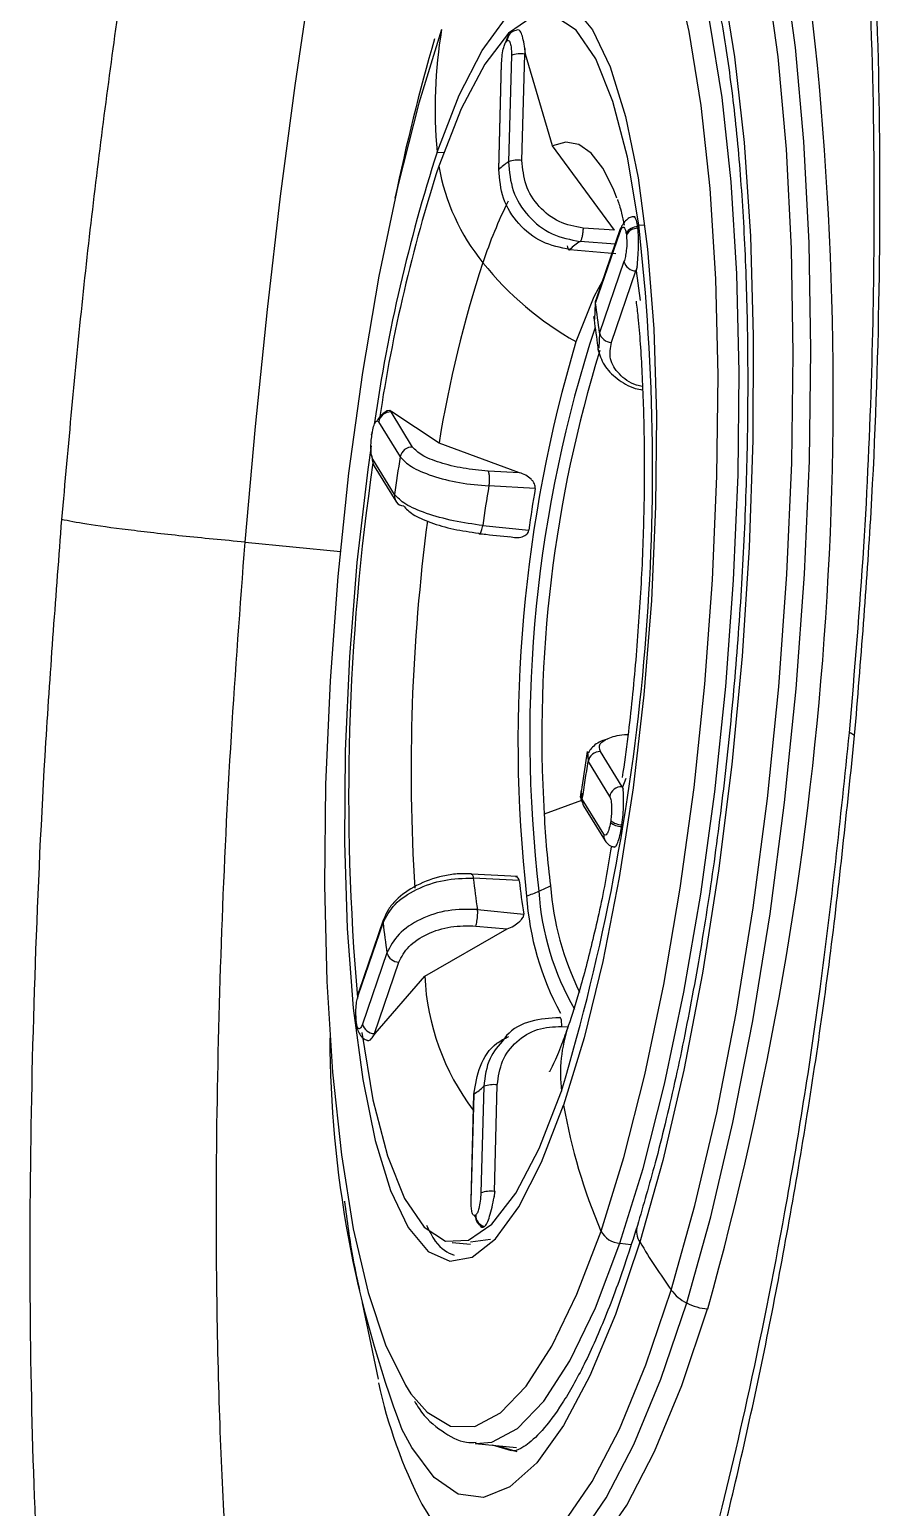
# Model space of a CAD drawing. Extents: x 939 to 1039, y 781 to 934.
# Drawn here: x 1027.831 to 1028.716, y 841.973 to 843.511 of the extents above; entities that cross this region are included whole.
import ezdxf

# ---------------------------------------------------------------- set-up
doc = ezdxf.new("R2010")
doc.units = 0
doc.header["$MEASUREMENT"] = 0
doc.layers.add('1', color=4, linetype='Continuous')

# ---------------------------------------------------------------- blocks, each defined once
blk = doc.blocks.new('Envoy')
at = {"layer": '1', "color": 3, "linetype": 'Continuous', "lineweight": 25}
for p, q in [((89.6781, 44.3335), (89.6776, 44.3331)), ((89.6735, 44.3247), (89.674, 44.3251)), ((89.6893, 44.2003), (89.6923, 44.3111)), ((89.6931, 44.311), (89.6923, 44.3169)), ((89.6923, 44.3169), (89.6923, 44.3111)), ((89.6923, 44.3111), (89.6931, 44.311)), ((89.7209, 44.2154), (89.6931, 44.311)), ((89.6678, 44.3011), (89.6648, 44.1903)), ((89.6652, 44.1909), (89.6681, 44.3017)), ((89.6783, 44.3097), (89.6753, 44.1989)), ((89.6011, 44.2091), (89.6078, 44.2086)), ((89.7856, 44.1276), (89.7209, 44.2154)), ((89.7856, 44.1276), (89.7529, 44.1299)), ((89.7916, 44.1291), (89.7661, 44.0548)), ((89.8097, 44.1312), (89.8099, 44.1297)), ((89.8107, 44.1334), (89.817, 44.133)), ((89.7862, 44.1133), (89.7498, 44.116)), ((89.7658, 44.0519), (89.7913, 44.1262)), ((89.7977, 44.1243), (89.7979, 44.1228)), ((89.7392, 44.1076), (89.7868, 44.1036)), ((89.7954, 44.0951), (89.77, 44.0208)), ((89.7823, 44.0111), (89.8077, 44.0854)), ((89.809, 44.0897), (89.8077, 44.0854)), ((89.8077, 44.0854), (89.8085, 44.0853)), ((89.8085, 44.0853), (89.809, 44.0897)), ((89.8126, 44.0545), (89.8085, 44.0853)), ((89.765, 44.0349), (89.7658, 44.0519)), ((89.77, 44.0208), (89.7692, 44.0051)), ((89.5402, 43.9284), (89.5627, 43.8919)), ((89.5518, 43.94), (89.5483, 43.9396)), ((89.5538, 43.9386), (89.5518, 43.94)), ((89.5518, 43.94), (89.5531, 43.9386)), ((89.5756, 43.9021), (89.5531, 43.9386)), ((89.5531, 43.9386), (89.5538, 43.9386)), ((89.6031, 43.9062), (89.5538, 43.9386)), ((89.5332, 43.917), (89.5329, 43.9151)), ((89.5332, 43.9142), (89.5334, 43.9161)), ((89.6867, 43.8754), (89.6031, 43.9062)), ((89.5567, 43.8528), (89.5342, 43.8893)), ((89.5356, 43.8822), (89.5581, 43.8457)), ((89.6867, 43.8754), (89.654, 43.8771)), ((89.703, 43.859), (89.6549, 43.8616)), ((89.6485, 43.8204), (89.6963, 43.8155)), ((89.4014, 43.8031), (89.5005, 43.7934)), ((90.0353, 43.6017), (90.0307, 43.6046)), ((89.7579, 43.5829), (89.7579, 43.5806)), ((89.7579, 43.5806), (89.758, 43.5748)), ((89.758, 43.5748), (89.7805, 43.5383)), ((89.7934, 43.5486), (89.7709, 43.5851)), ((89.7941, 43.5485), (89.7976, 43.5576)), ((89.7934, 43.5486), (89.7945, 43.5461)), ((89.7941, 43.5485), (89.7934, 43.5486)), ((89.7945, 43.5461), (89.7941, 43.5485)), ((89.7513, 43.5342), (89.7123, 43.5201)), ((89.752, 43.5357), (89.7519, 43.5417)), ((89.7745, 43.4992), (89.752, 43.5357)), ((89.7534, 43.5287), (89.7759, 43.4921)), ((89.7816, 43.5134), (89.7813, 43.5115)), ((89.7932, 43.5089), (89.793, 43.507)), ((89.7759, 43.4921), (89.7766, 43.4912)), ((89.6848, 43.455), (89.6367, 43.4577)), ((89.6865, 43.4508), (89.6387, 43.4535)), ((89.6431, 43.4207), (89.6911, 43.4161)), ((89.5193, 43.3325), (89.5448, 43.4068)), ((89.545, 43.4097), (89.5196, 43.3354)), ((89.6413, 43.4036), (89.674, 43.4005)), ((89.5882, 43.3513), (89.674, 43.4005)), ((89.5489, 43.3757), (89.5234, 43.3014)), ((89.5358, 43.2917), (89.5612, 43.366)), ((89.5365, 43.2916), (89.5882, 43.3513)), ((89.5166, 43.3024), (89.5168, 43.3008)), ((89.517, 43.3033), (89.5168, 43.3048)), ((89.7306, 43.2991), (89.7378, 43.2986)), ((89.5358, 43.2917), (89.5343, 43.2882)), ((89.5343, 43.2882), (89.5365, 43.2916)), ((89.5365, 43.2916), (89.5358, 43.2917)), ((89.6717, 43.2879), (89.672, 43.2882)), ((89.6495, 43.2367), (89.6466, 43.1259)), ((89.6606, 43.1273), (89.6636, 43.2381)), ((89.6391, 43.2282), (89.6361, 43.1174)), ((89.6365, 43.1179), (89.6394, 43.2287)), ((89.6603, 43.1213), (89.6614, 43.1273)), ((89.6606, 43.1273), (89.6603, 43.1213)), ((89.6614, 43.1273), (89.6606, 43.1273)), ((89.6413, 43.1029), (89.6408, 43.1025)), ((89.6503, 43.0908), (89.6498, 43.0904)), ((89.6166, 43.0742), (89.6356, 43.0724)), ((89.6567, 43.0773), (89.6357, 43.0746)), ((89.7912, 43.0734), (89.803, 43.0723)), ((89.5231, 43.0115), (89.5398, 42.9319)), ((89.6406, 42.8649), (89.6836, 42.8608)), ((89.6785, 42.8573), (89.6586, 42.8632)), ((89.6645, 42.8626), (89.6841, 42.8568))]:
    blk.add_line(p, q, dxfattribs=at)
at = {"layer": '1', "color": 3, "linetype": 'Continuous', "lineweight": 25, "flags": 128}
for points in [[(89.4014, 43.8031), (89.4121, 43.9236), (89.4245, 44.0453), (89.4382, 44.163), (89.4534, 44.2785), (89.4708, 44.3959)], [(89.8606, 43.0114), (89.8856, 43.1008), (89.9087, 43.1991), (89.9294, 43.3048), (89.9474, 43.4163), (89.9625, 43.5321), (89.9744, 43.6504), (89.983, 43.7696), (89.9882, 43.8878), (89.9899, 44.0034), (89.988, 44.1147), (89.9826, 44.22), (89.9737, 44.3179), (89.9615, 44.4068), (89.9462, 44.4855), (89.928, 44.5529), (89.9072, 44.6079), (89.884, 44.6498), (89.8588, 44.678), (89.8319, 44.692), (89.8038, 44.6916), (89.7756, 44.6774)], [(89.8445, 43.0248), (89.8691, 43.1127), (89.8918, 43.2092), (89.9121, 43.313), (89.9298, 43.4226), (89.9446, 43.5363), (89.9563, 43.6525), (89.9648, 43.7696), (89.9699, 43.8857), (89.9715, 43.9993), (89.9696, 44.1086), (89.9643, 44.212), (89.9556, 44.3081), (89.9437, 44.3955)], [(89.8974, 44.3879), (89.9104, 44.3081), (89.9203, 44.2189), (89.9269, 44.1217), (89.9299, 44.0179), (89.9295, 43.9093), (89.9256, 43.7976), (89.9182, 43.6844), (89.9076, 43.5717), (89.8938, 43.4612), (89.877, 43.3545), (89.8576, 43.2535), (89.8358, 43.1597), (89.812, 43.0745)], [(89.7912, 43.0734), (89.8154, 43.1514), (89.8377, 43.239), (89.8577, 43.3346), (89.8752, 43.4367), (89.8898, 43.5434), (89.9013, 43.653), (89.9094, 43.7636), (89.9141, 43.8732), (89.9152, 43.9801), (89.9128, 44.0823), (89.9068, 44.1782), (89.8974, 44.266), (89.8848, 44.3444), (89.8691, 44.4118), (89.8506, 44.4673), (89.8297, 44.5098), (89.8067, 44.5387), (89.7819, 44.5533), (89.7707, 44.5552)], [(89.7715, 43.0862), (89.7952, 43.1628), (89.8171, 43.2488), (89.8368, 43.3428), (89.8539, 43.443), (89.8683, 43.5478), (89.8795, 43.6554), (89.8875, 43.764), (89.8921, 43.8717), (89.8932, 43.9767), (89.8908, 44.077), (89.885, 44.1712), (89.8757, 44.2575), (89.8633, 44.3344), (89.8479, 44.4007), (89.8298, 44.4551), (89.8092, 44.4969), (89.7992, 44.5114)], [(89.6011, 44.2091), (89.624, 44.2681), (89.6478, 44.3148), (89.672, 44.348), (89.6962, 44.367), (89.7197, 44.3714), (89.7419, 44.3611), (89.7626, 44.3363), (89.7811, 44.2976), (89.797, 44.2459), (89.81, 44.1822), (89.8198, 44.1081), (89.8263, 44.0251), (89.8291, 43.9352), (89.8283, 43.8403), (89.8239, 43.7425), (89.8161, 43.6441), (89.8048, 43.5473), (89.7905, 43.4541), (89.7735, 43.3668), (89.754, 43.2871), (89.7326, 43.217)], [(89.8107, 44.1334), (89.7989, 44.2036), (89.7839, 44.2616), (89.766, 44.3061), (89.7457, 44.336), (89.7234, 44.3506), (89.6997, 44.3495), (89.6752, 44.3327), (89.6505, 44.3007), (89.6261, 44.2542), (89.6028, 44.1943)], [(89.6057, 44.3366), (89.582, 44.2599), (89.5601, 44.1739), (89.5404, 44.08), (89.5233, 43.9798), (89.5089, 43.8749), (89.4977, 43.7673), (89.4897, 43.6587), (89.4851, 43.551), (89.484, 43.4461), (89.4864, 43.3457), (89.4922, 43.2516), (89.5015, 43.1653), (89.5139, 43.0884), (89.5293, 43.0221), (89.5474, 42.9676), (89.568, 42.9259), (89.5738, 42.9169)], [(89.6678, 44.3011), (89.6678, 44.3012), (89.6681, 44.3017)], [(89.7881, 44.1612), (89.7845, 44.1703), (89.7734, 44.1922), (89.7613, 44.2079), (89.7484, 44.217), (89.7349, 44.2195), (89.7209, 44.2154)], [(89.6652, 44.1909), (89.6648, 44.1904), (89.6648, 44.1903)], [(89.7916, 44.1291), (89.7913, 44.1279), (89.7913, 44.1262)], [(89.7923, 44.1306), (89.7917, 44.1295), (89.7916, 44.1291)], [(89.773, 44.0749), (89.7642, 44.0583), (89.7454, 44.0117)], [(89.7658, 44.0519), (89.7658, 44.0536), (89.7661, 44.0548)], [(89.5332, 43.9142), (89.5329, 43.9149), (89.5329, 43.9151)], [(89.5323, 43.9032), (89.5289, 43.8788), (89.5177, 43.782), (89.5098, 43.6836), (89.5054, 43.5858), (89.5046, 43.4909), (89.5075, 43.401), (89.5139, 43.3181), (89.5237, 43.2439), (89.5367, 43.1803), (89.5527, 43.1285), (89.5711, 43.0898), (89.5918, 43.065), (89.6141, 43.0547), (89.6375, 43.0591), (89.6617, 43.0781), (89.6859, 43.1113), (89.7097, 43.158), (89.7326, 43.217)], [(89.5193, 43.3325), (89.5193, 43.3342), (89.5196, 43.3354)], [(89.5166, 43.3024), (89.5166, 43.3035), (89.5168, 43.3048)], [(89.5226, 43.2927), (89.5343, 43.2226), (89.5493, 43.1646), (89.5672, 43.12), (89.5876, 43.0901), (89.6099, 43.0755), (89.6336, 43.0766), (89.6581, 43.0934), (89.6828, 43.1255), (89.7071, 43.172), (89.7304, 43.2318)], [(89.6391, 43.2282), (89.6391, 43.2283), (89.6394, 43.2287)], [(89.6365, 43.1179), (89.6361, 43.1175), (89.6361, 43.1174)], [(89.6361, 43.1174), (89.6362, 43.117), (89.6364, 43.1168)], [(89.5738, 42.9169), (89.5906, 42.8975), (89.6149, 42.8832), (89.6404, 42.8829), (89.6668, 42.8969), (89.6936, 42.9248), (89.7202, 42.9662), (89.7463, 43.0203), (89.7715, 43.0862)], [(89.812, 43.0745), (89.7866, 42.9994), (89.7599, 42.9355), (89.7325, 42.8838), (89.7046, 42.8451), (89.6767, 42.82), (89.6494, 42.809), (89.623, 42.8122), (89.5979, 42.8296), (89.5746, 42.8608), (89.5645, 42.8798)], [(89.6413, 42.8649), (89.6578, 42.8664), (89.6847, 42.8806), (89.7119, 42.909), (89.739, 42.9511), (89.7656, 43.0062), (89.7912, 43.0734)], [(89.5852, 42.8019), (89.5976, 42.7817), (89.6224, 42.7541), (89.6487, 42.7403), (89.6763, 42.7407), (89.7047, 42.7552), (89.7335, 42.7835), (89.7623, 42.8254), (89.7907, 42.8801), (89.8182, 42.9469), (89.8445, 43.0248)], [(89.6302, 42.7395), (89.6344, 42.7358), (89.6613, 42.7218), (89.6894, 42.7222), (89.7183, 42.7369), (89.7476, 42.7658), (89.7769, 42.8084), (89.8058, 42.8641), (89.8338, 42.9321), (89.8606, 43.0114)], [(89.6909, 42.7122), (89.7101, 42.714), (89.7392, 42.7288), (89.7687, 42.7579), (89.7982, 42.8008), (89.8273, 42.8569), (89.8555, 42.9253), (89.8824, 43.0052)]]:
    blk.add_lwpolyline(points, dxfattribs=at)
at = {"layer": '1', "color": 3, "linetype": 'Continuous', "lineweight": 25}
for centre, radius, start, end in [((86.4687, 43.9582), 3.5443, 344.401, 7.3204), ((91.7251, 43.7112), 2.2141, 163.8503, 168.2787), ((90.0798, 44.2556), 0.4809, 170.3029, 185.5428), ((89.6844, 44.3245), 0.011, 128.5199, 178.9669), ((89.6848, 44.325), 0.0108, 96.2171, 179.2275), ((89.6881, 44.2822), 0.0292, 81.7465, 109.7399), ((91.2448, 43.6802), 1.7267, 162.1628, 171.7652), ((91.197, 43.6819), 1.6746, 162.1797, 171.4246), ((89.8186, 44.232), 0.219, 189.8991, 219.082), ((89.7092, 44.1454), 0.0633, 122.3934, 134.0788), ((89.6851, 44.1714), 0.0292, 81.7444, 109.7408), ((90.1255, 43.935), 0.5027, 153.6895, 161.5701), ((87.5674, 43.8788), 2.2577, 343.3489, 6.4775), ((89.8092, 44.1182), 0.013, 87.8807, 151.969), ((89.8094, 44.1167), 0.013, 87.8618, 151.9684), ((89.7773, 44.0702), 0.0534, 120.914, 135.5453), ((90.8241, 43.7095), 1.2368, 161.8892, 170.8451), ((89.9077, 44.3012), 0.3318, 218.6551, 240.7271), ((89.8082, 44.0986), 0.0133, 195.4193, 267.9996), ((88.8546, 43.9152), 0.9214, 6.58, 8.531), ((91.0637, 43.601), 1.3663, 161.8555, 186.775), ((89.7827, 44.0243), 0.0133, 195.4063, 268.0126), ((91.1473, 43.5962), 1.4622, 163.49, 186.3361), ((91.0709, 43.6018), 1.361, 162.876, 183.4414), ((89.5525, 43.9262), 0.0124, 87.1538, 170.1172), ((89.5344, 43.9168), 0.00122, 127.4354, 215.813), ((89.575, 43.8897), 0.0124, 87.173, 170.098), ((91.8885, 43.5391), 2.3795, 171.6302, 185.0601), ((89.5444, 43.8876), 0.0104, 170.7581, 211.5147), ((91.3883, 43.5914), 1.8502, 170.6552, 171.8796), ((89.567, 43.8511), 0.0104, 171.0148, 265.3375), ((91.1902, 43.6048), 1.5567, 170.5044, 172.0389), ((91.2414, 43.6005), 1.5599, 170.4606, 172.0803), ((91.5502, 43.5665), 1.9762, 172.4781, 183.5838), ((87.9475, 43.8327), 1.8288, 350.6548, 351.8935), ((89.7703, 43.5727), 0.0124, 87.1719, 170.0983), ((89.7928, 43.5362), 0.0124, 87.1615, 170.1087), ((89.7623, 43.5341), 0.0104, 170.8448, 211.3549), ((90.6459, 43.5653), 0.9346, 182.7726, 187.3564), ((89.7936, 43.5262), 0.0192, 230.0668, 268.0433), ((89.7939, 43.5281), 0.0192, 230.0494, 268.0606), ((89.7847, 43.4976), 0.0104, 170.7581, 211.5147), ((90.4027, 43.538), 0.7687, 186.3153, 188.7815), ((90.4466, 43.5338), 0.7646, 186.2338, 188.8564), ((89.6422, 43.5893), 0.1629, 288.5811, 293.4189), ((89.99, 43.4546), 0.2966, 183.8157, 208.5168), ((89.6475, 43.577), 0.1496, 293.4199, 298.5443), ((89.983, 43.4564), 0.2766, 183.435, 210.2493), ((90.0215, 43.4687), 0.3034, 184.3541, 206.1822), ((89.5509, 43.4077), 0.00625, 146.1228, 188.3245), ((90.4365, 43.5092), 0.8976, 186.5541, 188.5569), ((89.5617, 43.3792), 0.0133, 195.4056, 268.0141), ((89.8385, 43.3632), 0.2506, 182.72, 217.1032), ((89.5215, 43.3015), 0.00483, 158.4732, 207.3238), ((89.5362, 43.3049), 0.0133, 195.4312, 267.9885), ((89.8844, 43.25), 0.1551, 161.4413, 186.7208), ((90.6444, 43.289), 1.1549, 180.0884, 200.752), ((89.6054, 43.2824), 0.0635, 302.4127, 314.0595), ((89.6594, 43.2093), 0.0292, 81.7458, 109.7368), ((90.3123, 43.318), 0.5884, 189.8841, 203.2029), ((89.6564, 43.0984), 0.0292, 81.7591, 109.7223), ((89.653, 43.1022), 0.0123, 178.8592, 254.8588), ((89.6535, 43.1026), 0.0123, 178.8592, 254.8588), ((89.7927, 43.0972), 0.0239, 207.469, 266.5579), ((89.8298, 43.0862), 0.0213, 164.4022, 213.3863), ((90.4181, 43.4344), 0.7048, 210.7, 215.5276), ((89.8806, 43.0518), 0.0451, 216.7745, 243.6156), ((89.887, 43.0626), 0.0577, 242.6704, 265.4171), ((90.0499, 43.0397), 0.522, 192.3267, 207.1051)]:
    blk.add_arc(centre, radius, start, end, dxfattribs=at)
for points, knots in [([(90.0353, 43.6017), (90.0416, 43.6795), (90.0543, 43.835), (90.0622, 44.067), (90.0618, 44.2933), (90.0523, 44.5103), (90.0344, 44.7144), (90.0085, 44.902), (89.9754, 45.0699), (89.9358, 45.2151), (89.8907, 45.3348), (89.8412, 45.4266), (89.7883, 45.4887), (89.7378, 45.5171), (89.6911, 45.5199), (89.6489, 45.5044), (89.6068, 45.4713), (89.5608, 45.4153), (89.5115, 45.3297), (89.4602, 45.2086), (89.4119, 45.0621), (89.3672, 44.8931), (89.3265, 44.7047), (89.2901, 44.5004), (89.2584, 44.2836), (89.2311, 44.058), (89.2173, 43.9038), (89.2104, 43.8267)], [0, 0, 0, 0, 0.041347, 0.082704, 0.12409, 0.165524, 0.207022, 0.248598, 0.290263, 0.33202, 0.373868, 0.415801, 0.457807, 0.499867, 0.53144, 0.563015, 0.594582, 0.626129, 0.668125, 0.710029, 0.751816, 0.793474, 0.834998, 0.876392, 0.917673, 0.958865, 1, 1, 1, 1]), ([(89.8756, 45.286), (89.8749, 45.2863), (89.8722, 45.2875), (89.8802, 45.2762), (89.8966, 45.2455), (89.9162, 45.2012), (89.9356, 45.1474), (89.9555, 45.0812), (89.9735, 45.0102), (89.9907, 44.93), (90.008, 44.833), (90.0255, 44.7083), (90.0412, 44.5526), (90.0527, 44.3635), (90.0566, 44.1682), (90.0534, 43.9761), (90.0455, 43.7945), (90.035, 43.6692), (90.0296, 43.6047)], [0, 0, 0, 0, 0.021604, 0.087036, 0.14115, 0.18913, 0.248194, 0.301485, 0.350521, 0.395691, 0.451139, 0.516871, 0.592882, 0.67917, 0.775741, 0.845882, 0.920627, 1, 1, 1, 1]), ([(89.8095, 44.5566), (89.8103, 44.5566), (89.8126, 44.5568), (89.8191, 44.5536), (89.8327, 44.5401), (89.8483, 44.5147), (89.8644, 44.4771), (89.8795, 44.4281), (89.8932, 44.368), (89.9048, 44.2977), (89.914, 44.2183), (89.9204, 44.1312), (89.9239, 44.0378), (89.9244, 43.9394), (89.922, 43.8376), (89.9165, 43.7339), (89.9081, 43.6298), (89.8969, 43.5268), (89.8831, 43.4264), (89.8668, 43.3302), (89.8484, 43.2397), (89.8291, 43.1594), (89.8155, 43.1132), (89.8093, 43.0919)], [0, 0, 0, 0, 0.024783, 0.069641, 0.11311, 0.159104, 0.205463, 0.253077, 0.301757, 0.351168, 0.401052, 0.451239, 0.501622, 0.552131, 0.602722, 0.653362, 0.704026, 0.754692, 0.805337, 0.855936, 0.906463, 0.956878, 1, 1, 1, 1]), ([(89.6744, 44.3288), (89.6743, 44.3286), (89.6734, 44.3271), (89.6727, 44.3247), (89.6721, 44.3227)], [0, 0, 0, 0, 0.175326, 1, 1, 1, 1]), ([(89.6923, 44.3169), (89.6918, 44.32), (89.6907, 44.3263), (89.6887, 44.333), (89.6863, 44.3367), (89.6845, 44.3361), (89.6836, 44.3358)], [0, 0, 0, 0, 0.246602, 0.499387, 0.75257, 1, 1, 1, 1]), ([(89.6681, 44.3017), (89.6683, 44.3046), (89.6686, 44.3104), (89.6701, 44.3177), (89.6718, 44.3227), (89.6729, 44.3241), (89.6735, 44.3247)], [0, 0, 0, 0, 0.279497, 0.559023, 0.779441, 1, 1, 1, 1]), ([(89.674, 44.3251), (89.6747, 44.3253), (89.6761, 44.3257), (89.6775, 44.3218), (89.6783, 44.3162), (89.6783, 44.3118), (89.6783, 44.3097)], [0, 0, 0, 0, 0.279655, 0.559223, 0.779587, 1, 1, 1, 1]), ([(89.7392, 44.1076), (89.7293, 44.1096), (89.7095, 44.1136), (89.6848, 44.1334), (89.6678, 44.1603), (89.6661, 44.1807), (89.6652, 44.1909)], [0, 0, 0, 0, 0.249968, 0.499959, 0.749968, 1, 1, 1, 1]), ([(89.6753, 44.1989), (89.6762, 44.1887), (89.6779, 44.1683), (89.6949, 44.1414), (89.7197, 44.1217), (89.7398, 44.1179), (89.7498, 44.116)], [0, 0, 0, 0, 0.250026, 0.500028, 0.750016, 1, 1, 1, 1]), ([(89.7529, 44.1299), (89.7443, 44.1316), (89.7273, 44.1348), (89.7061, 44.1515), (89.6916, 44.1743), (89.6901, 44.1916), (89.6893, 44.2003)], [0, 0, 0, 0, 0.249823, 0.500214, 0.75049, 1, 1, 1, 1]), ([(89.7886, 44.1598), (89.7887, 44.1595), (89.7891, 44.1585), (89.7922, 44.1493), (89.7947, 44.1374), (89.7957, 44.1331)], [0, 0, 0, 0, 0.209317, 0.716358, 1, 1, 1, 1]), ([(89.8071, 44.1418), (89.8058, 44.1418), (89.803, 44.1417), (89.7989, 44.1394), (89.7951, 44.1357), (89.7932, 44.1323), (89.7923, 44.1306)], [0, 0, 0, 0, 0.256226, 0.511523, 0.760663, 1, 1, 1, 1]), ([(89.7529, 44.1299), (89.7528, 44.1292), (89.7528, 44.1276), (89.7524, 44.1245), (89.7518, 44.1208), (89.751, 44.118), (89.7504, 44.1165), (89.75, 44.1162), (89.7498, 44.116)], [0, 0, 0, 0, 0.124717, 0.249345, 0.500008, 0.750684, 0.875336, 1, 1, 1, 1]), ([(89.7913, 44.1262), (89.792, 44.1278), (89.7933, 44.131), (89.7953, 44.1313), (89.7968, 44.129), (89.7974, 44.1259), (89.7977, 44.1243)], [0, 0, 0, 0, 0.279475, 0.55901, 0.779413, 1, 1, 1, 1]), ([(89.8097, 44.1312), (89.8092, 44.1336), (89.8084, 44.1385), (89.8066, 44.1418), (89.8055, 44.1415), (89.8051, 44.1413)], [0, 0, 0, 0, 0.376985, 0.762816, 1, 1, 1, 1]), ([(89.809, 44.0897), (89.8094, 44.0928), (89.81, 44.099), (89.8106, 44.11), (89.8107, 44.1209), (89.8101, 44.1268), (89.8099, 44.1297)], [0, 0, 0, 0, 0.246576, 0.499358, 0.752627, 1, 1, 1, 1]), ([(89.7364, 44.1113), (89.7365, 44.1105), (89.7368, 44.1089), (89.7375, 44.1076), (89.7383, 44.107), (89.7389, 44.1074), (89.7392, 44.1076)], [0, 0, 0, 0, 0.259419, 0.518867, 0.768442, 1, 1, 1, 1]), ([(89.7979, 44.1228), (89.7981, 44.1204), (89.7985, 44.1155), (89.798, 44.1072), (89.7969, 44.1001), (89.7959, 44.0967), (89.7954, 44.0951)], [0, 0, 0, 0, 0.27966, 0.559227, 0.779562, 1, 1, 1, 1]), ([(89.808, 44.054), (89.8086, 44.0485), (89.8113, 44.0264), (89.8144, 43.9788), (89.8167, 43.9122), (89.8165, 43.8383), (89.8136, 43.7602), (89.8079, 43.6802), (89.8012, 43.612), (89.7956, 43.5724), (89.7936, 43.5583)], [0, 0, 0, 0, 0.0448903, 0.1808735, 0.3226475, 0.4684185, 0.6167463, 0.7664939, 0.9167217, 1, 1, 1, 1]), ([(89.7637, 44.0379), (89.7651, 44.0288), (89.7668, 44.0172), (89.7682, 44.0046), (89.7685, 44.0018)], [0, 0, 0, 0, 0.7790735, 1, 1, 1, 1]), ([(89.7684, 44.004), (89.7701, 43.9983), (89.7734, 43.987), (89.7876, 43.973), (89.8019, 43.964), (89.8121, 43.9619), (89.8147, 43.9614)], [0, 0, 0, 0, 0.302557, 0.602412, 0.901659, 1, 1, 1, 1]), ([(89.8146, 43.965), (89.8125, 43.9655), (89.8024, 43.9677), (89.7895, 43.9777), (89.7792, 43.9935), (89.7813, 44.0052), (89.7823, 44.0111)], [0, 0, 0, 0, 0.078205, 0.385895, 0.693417, 1, 1, 1, 1]), ([(89.5334, 43.9161), (89.5339, 43.9187), (89.5349, 43.9239), (89.5369, 43.9284), (89.5388, 43.9299), (89.5397, 43.9289), (89.5402, 43.9284)], [0, 0, 0, 0, 0.279689, 0.5592188, 0.7795616, 1, 1, 1, 1]), ([(89.5494, 43.9396), (89.5478, 43.9388), (89.5447, 43.9372), (89.5409, 43.9333), (89.5392, 43.9302), (89.5388, 43.9294)], [0, 0, 0, 0, 0.431192, 0.856614, 1, 1, 1, 1]), ([(89.5342, 43.8893), (89.5337, 43.8906), (89.5327, 43.8931), (89.5321, 43.9002), (89.5323, 43.9076), (89.5329, 43.912), (89.5332, 43.9142)], [0, 0, 0, 0, 0.279514, 0.55901, 0.779418, 1, 1, 1, 1]), ([(89.654, 43.8771), (89.6453, 43.8779), (89.6278, 43.8795), (89.6032, 43.8856), (89.5837, 43.8935), (89.5783, 43.8993), (89.5756, 43.9021)], [0, 0, 0, 0, 0.249815, 0.500244, 0.750506, 1, 1, 1, 1]), ([(89.5331, 43.8928), (89.5333, 43.8909), (89.5336, 43.8882), (89.5341, 43.8864), (89.5343, 43.8858)], [0, 0, 0, 0, 0.6756453, 1, 1, 1, 1]), ([(89.5627, 43.8919), (89.5659, 43.8884), (89.5723, 43.8816), (89.5951, 43.8718), (89.624, 43.8642), (89.6446, 43.8625), (89.6549, 43.8616)], [0, 0, 0, 0, 0.250029, 0.500053, 0.750022, 1, 1, 1, 1]), ([(89.654, 43.8771), (89.6542, 43.8768), (89.6545, 43.8762), (89.6549, 43.8742), (89.6553, 43.8709), (89.6553, 43.867), (89.6551, 43.8638), (89.6549, 43.8623), (89.6549, 43.8616)], [0, 0, 0, 0, 0.124708, 0.249336, 0.499986, 0.750651, 0.875272, 1, 1, 1, 1]), ([(89.703, 43.859), (89.7031, 43.8598), (89.7032, 43.8614), (89.7024, 43.8638), (89.7009, 43.8663), (89.698, 43.8695), (89.6932, 43.8731), (89.6889, 43.8747), (89.6867, 43.8754)], [0, 0, 0, 0, 0.094223, 0.190516, 0.298344, 0.424515, 0.701578, 1, 1, 1, 1]), ([(89.6485, 43.8204), (89.6383, 43.8218), (89.6179, 43.8247), (89.5891, 43.8328), (89.5663, 43.8425), (89.5599, 43.8494), (89.5567, 43.8528)], [0, 0, 0, 0, 0.249973, 0.499958, 0.749968, 1, 1, 1, 1]), ([(89.5661, 43.8408), (89.5689, 43.8378), (89.5743, 43.832), (89.5936, 43.8233), (89.6181, 43.8161), (89.6354, 43.8137), (89.6441, 43.8125)], [0, 0, 0, 0, 0.249786, 0.500147, 0.750438, 1, 1, 1, 1]), ([(89.2104, 43.8267), (89.2045, 43.7494), (89.1927, 43.5946), (89.1821, 43.3639), (89.1768, 43.1389), (89.1777, 42.9232), (89.1849, 42.7201), (89.1986, 42.5333), (89.2188, 42.3659), (89.2457, 42.2211), (89.2792, 42.1016), (89.319, 42.0099), (89.3647, 41.9477), (89.4115, 41.919), (89.4573, 41.9159), (89.5007, 41.9309), (89.5457, 41.9633), (89.5969, 42.0185), (89.6542, 42.1028), (89.7164, 42.2224), (89.7769, 42.3675), (89.8345, 42.5352), (89.8878, 42.7226), (89.9356, 42.9265), (89.9768, 43.1433), (90.0113, 43.3694), (90.0273, 43.5243), (90.0353, 43.6017)], [0, 0, 0, 0, 0.041126, 0.082272, 0.123474, 0.164762, 0.206163, 0.247691, 0.289352, 0.331141, 0.373046, 0.41504, 0.457092, 0.499173, 0.530749, 0.562317, 0.593862, 0.625376, 0.66732, 0.709183, 0.75096, 0.792647, 0.834247, 0.875769, 0.917225, 0.958629, 1, 1, 1, 1]), ([(89.4014, 43.8031), (89.3791, 43.8052), (89.3344, 43.8094), (89.2778, 43.8159), (89.2331, 43.822), (89.218, 43.8251), (89.2104, 43.8267)], [0, 0, 0, 0, 0.249996, 0.5, 0.750003, 1, 1, 1, 1]), ([(89.6455, 43.8121), (89.6458, 43.8124), (89.6464, 43.813), (89.6472, 43.815), (89.648, 43.8175), (89.6484, 43.8194), (89.6485, 43.8204)], [0, 0, 0, 0, 0.2594134, 0.5188829, 0.7684611, 1, 1, 1, 1]), ([(89.6441, 43.8125), (89.6443, 43.8122), (89.6447, 43.8117), (89.6452, 43.8119), (89.6455, 43.8121)], [0, 0, 0, 0, 0.481381, 1, 1, 1, 1]), ([(89.645, 43.8119), (89.6472, 43.8117), (89.6595, 43.8104), (89.6717, 43.8092), (89.6817, 43.8081)], [0, 0, 0, 0, 0.178345, 1, 1, 1, 1]), ([(89.6765, 43.8091), (89.6788, 43.8085), (89.6831, 43.8074), (89.6885, 43.8083), (89.6922, 43.8097), (89.6943, 43.8112), (89.6958, 43.8131), (89.6961, 43.8147), (89.6963, 43.8155)], [0, 0, 0, 0, 0.298278, 0.575143, 0.701552, 0.809474, 0.905791, 1, 1, 1, 1]), ([(89.6209, 42.1195), (89.6174, 42.1182), (89.6012, 42.1119), (89.5783, 42.116), (89.5518, 42.1275), (89.5302, 42.1448), (89.5116, 42.1667), (89.4957, 42.1913), (89.4822, 42.2169), (89.469, 42.2471), (89.4558, 42.2831), (89.4425, 42.3272), (89.4288, 42.3823), (89.417, 42.4418), (89.4055, 42.5123), (89.3963, 42.5836), (89.3867, 42.6803), (89.3792, 42.7873), (89.3736, 42.9195), (89.3712, 43.0543), (89.3717, 43.2149), (89.3764, 43.3966), (89.3861, 43.6002), (89.3963, 43.7358), (89.4014, 43.8031)], [0, 0, 0, 0, 0.015874, 0.074259, 0.11236, 0.151267, 0.190976, 0.218542, 0.247171, 0.27686, 0.307605, 0.341694, 0.380488, 0.423973, 0.455086, 0.504294, 0.539956, 0.60174, 0.655481, 0.714735, 0.770594, 0.8483, 0.924755, 1, 1, 1, 1]), ([(90.0296, 43.6047), (90.0202, 43.5152), (90.0024, 43.3453), (89.965, 43.1129), (89.9259, 42.9167), (89.8872, 42.7557), (89.8515, 42.6274), (89.8204, 42.5284), (89.7948, 42.4548), (89.7716, 42.3936), (89.749, 42.3381), (89.7247, 42.284), (89.6993, 42.2333), (89.6758, 42.1911), (89.6537, 42.1545), (89.6363, 42.1275), (89.6349, 42.1245), (89.6342, 42.123)], [0, 0, 0, 0, 0.112461, 0.213562, 0.303336, 0.381786, 0.448904, 0.504677, 0.549094, 0.58252, 0.623949, 0.667159, 0.712897, 0.761394, 0.827368, 0.910015, 1, 1, 1, 1]), ([(89.7784, 43.5981), (89.7783, 43.5981), (89.7715, 43.5966), (89.7626, 43.591), (89.7588, 43.585), (89.7569, 43.5819)], [0, 0, 0, 0, 0.00589, 0.499508, 1, 1, 1, 1]), ([(89.7709, 43.5851), (89.7701, 43.5879), (89.7685, 43.5935), (89.7796, 43.5996), (89.7911, 43.6029), (89.7993, 43.603), (89.7996, 43.603)], [0, 0, 0, 0, 0.329143, 0.659057, 0.988883, 1, 1, 1, 1]), ([(89.7571, 43.5852), (89.7553, 43.5727), (89.753, 43.5566), (89.7504, 43.5411), (89.7498, 43.5377)], [0, 0, 0, 0, 0.77956, 1, 1, 1, 1]), ([(89.751, 43.5433), (89.7505, 43.5408), (89.7497, 43.5371), (89.7515, 43.5334), (89.7521, 43.5322)], [0, 0, 0, 0, 0.688956, 1, 1, 1, 1]), ([(89.7932, 43.5089), (89.7937, 43.5124), (89.7946, 43.5194), (89.7951, 43.5302), (89.795, 43.5398), (89.7947, 43.544), (89.7945, 43.5461)], [0, 0, 0, 0, 0.247557, 0.50083, 0.753643, 1, 1, 1, 1]), ([(89.7805, 43.5383), (89.781, 43.537), (89.7821, 43.5345), (89.7826, 43.5274), (89.7824, 43.52), (89.7819, 43.5156), (89.7816, 43.5134)], [0, 0, 0, 0, 0.27947, 0.559001, 0.779407, 1, 1, 1, 1]), ([(89.7813, 43.5115), (89.7808, 43.5089), (89.7798, 43.5036), (89.7778, 43.4992), (89.776, 43.4977), (89.775, 43.4987), (89.7745, 43.4992)], [0, 0, 0, 0, 0.279655, 0.559229, 0.779585, 1, 1, 1, 1]), ([(89.7852, 43.4858), (89.7857, 43.4858), (89.7867, 43.4857), (89.7889, 43.49), (89.7912, 43.4972), (89.7924, 43.5037), (89.793, 43.507)], [0, 0, 0, 0, 0.246594, 0.499364, 0.752572, 1, 1, 1, 1]), ([(89.7822, 43.4858), (89.7804, 43.4748), (89.7746, 43.4402), (89.7632, 43.3891), (89.7497, 43.3369), (89.7413, 43.3112), (89.7375, 43.2996)], [0, 0, 0, 0, 0.144636, 0.454136, 0.754922, 1, 1, 1, 1]), ([(89.7761, 43.4919), (89.7768, 43.4909), (89.7784, 43.4888), (89.7814, 43.4869), (89.784, 43.486), (89.7857, 43.4861), (89.7862, 43.4862)], [0, 0, 0, 0, 0.283006, 0.5714733, 0.8618106, 1, 1, 1, 1]), ([(89.5448, 43.4068), (89.5482, 43.4135), (89.5552, 43.4268), (89.5787, 43.4425), (89.608, 43.4527), (89.6285, 43.4532), (89.6387, 43.4535)], [0, 0, 0, 0, 0.2500247, 0.5000406, 0.7500089, 1, 1, 1, 1]), ([(89.6368, 43.458), (89.6318, 43.4581), (89.622, 43.4582), (89.6022, 43.455), (89.5787, 43.4467), (89.5603, 43.4334), (89.5499, 43.4209), (89.547, 43.4141), (89.5456, 43.4106)], [0, 0, 0, 0, 0.127345, 0.252117, 0.498028, 0.744687, 0.870649, 1, 1, 1, 1]), ([(89.6366, 43.4576), (89.6367, 43.4576), (89.6372, 43.4578), (89.6378, 43.4568), (89.6384, 43.4552), (89.6386, 43.4541), (89.6387, 43.4535)], [0, 0, 0, 0, 0.0994, 0.550889, 0.775328, 1, 1, 1, 1]), ([(89.6865, 43.4508), (89.6864, 43.4514), (89.6861, 43.4526), (89.6847, 43.4541), (89.6835, 43.4546), (89.6828, 43.4549)], [0, 0, 0, 0, 0.3158764, 0.6387145, 1, 1, 1, 1]), ([(89.6431, 43.4207), (89.6328, 43.4209), (89.6122, 43.4213), (89.5828, 43.4115), (89.5593, 43.3958), (89.5524, 43.3824), (89.5489, 43.3757)], [0, 0, 0, 0, 0.2499835, 0.4999797, 0.7499669, 1, 1, 1, 1]), ([(89.6425, 43.4087), (89.6427, 43.4098), (89.643, 43.412), (89.6432, 43.4153), (89.6433, 43.4183), (89.6431, 43.4199), (89.6431, 43.4207)], [0, 0, 0, 0, 0.2594185, 0.5189516, 0.7684634, 1, 1, 1, 1]), ([(89.5612, 43.366), (89.5642, 43.3716), (89.5701, 43.3829), (89.5901, 43.396), (89.6151, 43.4041), (89.6326, 43.4038), (89.6413, 43.4036)], [0, 0, 0, 0, 0.2497835, 0.5001282, 0.7504645, 1, 1, 1, 1]), ([(89.6413, 43.4036), (89.6416, 43.4043), (89.642, 43.4058), (89.6424, 43.4077), (89.6425, 43.4087)], [0, 0, 0, 0, 0.481361, 1, 1, 1, 1]), ([(89.674, 43.4005), (89.6762, 43.4015), (89.6806, 43.4034), (89.6856, 43.4071), (89.6887, 43.4101), (89.6903, 43.4122), (89.6912, 43.4143), (89.6912, 43.4155), (89.6911, 43.4161)], [0, 0, 0, 0, 0.298284, 0.575089, 0.701498, 0.809435, 0.905722, 1, 1, 1, 1]), ([(89.5168, 43.3048), (89.5166, 43.3072), (89.5162, 43.312), (89.5168, 43.3204), (89.5178, 43.3275), (89.5188, 43.3308), (89.5193, 43.3325)], [0, 0, 0, 0, 0.2796564, 0.559221, 0.779565, 1, 1, 1, 1]), ([(89.5196, 43.3343), (89.5194, 43.334), (89.519, 43.3324), (89.5185, 43.3304), (89.5182, 43.3285), (89.5182, 43.3283)], [0, 0, 0, 0, 0.198056, 0.895721, 1, 1, 1, 1]), ([(89.5166, 43.3101), (89.5165, 43.31), (89.5165, 43.3081), (89.5166, 43.3061), (89.5167, 43.3045), (89.5167, 43.3042)], [0, 0, 0, 0, 0.079218, 0.853484, 1, 1, 1, 1]), ([(89.5234, 43.3014), (89.5227, 43.2998), (89.5214, 43.2966), (89.5194, 43.2963), (89.5179, 43.2986), (89.5173, 43.3017), (89.517, 43.3033)], [0, 0, 0, 0, 0.279515, 0.558987, 0.779434, 1, 1, 1, 1]), ([(89.5172, 43.2993), (89.5179, 43.2973), (89.5191, 43.2932), (89.5223, 43.2885), (89.5255, 43.2855), (89.5276, 43.2849), (89.5284, 43.2847)], [0, 0, 0, 0, 0.270485, 0.552006, 0.840142, 1, 1, 1, 1]), ([(89.6636, 43.2381), (89.6648, 43.2466), (89.6672, 43.2637), (89.6829, 43.2843), (89.7049, 43.2979), (89.7221, 43.2987), (89.7306, 43.2991)], [0, 0, 0, 0, 0.24977, 0.500125, 0.750441, 1, 1, 1, 1]), ([(89.7282, 43.3082), (89.7183, 43.3076), (89.6984, 43.3064), (89.678, 43.2964), (89.6715, 43.287), (89.6706, 43.2857)], [0, 0, 0, 0, 0.4632229, 0.9264937, 1, 1, 1, 1]), ([(89.7375, 43.2996), (89.7351, 43.2929), (89.7293, 43.2767), (89.7223, 43.2601), (89.7175, 43.2513), (89.7179, 43.252), (89.718, 43.2521)], [0, 0, 0, 0, 0.251444, 0.606784, 0.929446, 1, 1, 1, 1]), ([(89.7304, 43.3045), (89.7303, 43.3053), (89.7301, 43.3069), (89.7295, 43.3082), (89.7289, 43.3087), (89.7284, 43.3084), (89.7282, 43.3082)], [0, 0, 0, 0, 0.259385, 0.518959, 0.768453, 1, 1, 1, 1]), ([(89.7306, 43.2991), (89.7307, 43.3), (89.7307, 43.302), (89.7305, 43.3037), (89.7304, 43.3045)], [0, 0, 0, 0, 0.4814503, 1, 1, 1, 1]), ([(89.5278, 43.2847), (89.5287, 43.2844), (89.5307, 43.2838), (89.5331, 43.2867), (89.5343, 43.2882)], [0, 0, 0, 0, 0.502442, 1, 1, 1, 1]), ([(89.6394, 43.2287), (89.6409, 43.2386), (89.6439, 43.2584), (89.6583, 43.2799), (89.6712, 43.2865), (89.6755, 43.2887)], [0, 0, 0, 0, 0.402219, 0.80443, 1, 1, 1, 1]), ([(89.6706, 43.2857), (89.6651, 43.2794), (89.6531, 43.2656), (89.6508, 43.2469), (89.6495, 43.2367)], [0, 0, 0, 0, 0.456881, 1, 1, 1, 1]), ([(89.5047, 43.1174), (89.5073, 43.0968), (89.5114, 43.0654), (89.5181, 43.0349), (89.5204, 43.0243)], [0, 0, 0, 0, 0.653843, 1, 1, 1, 1]), ([(89.6408, 43.1025), (89.6401, 43.1023), (89.6387, 43.1019), (89.6372, 43.1058), (89.6365, 43.1114), (89.6365, 43.1158), (89.6365, 43.1179)], [0, 0, 0, 0, 0.2796451, 0.55923, 0.7795713, 1, 1, 1, 1]), ([(89.6466, 43.1259), (89.6464, 43.123), (89.6461, 43.1172), (89.6446, 43.1099), (89.6429, 43.1048), (89.6418, 43.1035), (89.6413, 43.1029)], [0, 0, 0, 0, 0.279483, 0.558998, 0.77941, 1, 1, 1, 1]), ([(89.6503, 43.0908), (89.6512, 43.0918), (89.653, 43.0939), (89.6557, 43.1013), (89.6582, 43.1108), (89.6596, 43.1178), (89.6603, 43.1213)], [0, 0, 0, 0, 0.247668, 0.501053, 0.753794, 1, 1, 1, 1]), ([(89.6399, 43.1026), (89.64, 43.1022), (89.6403, 43.1013), (89.6407, 43.1007), (89.6409, 43.1003)], [0, 0, 0, 0, 0.450836, 1, 1, 1, 1]), ([(89.5899, 43.0924), (89.5929, 43.0863), (89.6015, 43.0686), (89.612, 43.064), (89.6189, 43.0609)], [0, 0, 0, 0, 0.342531, 1, 1, 1, 1]), ([(89.6454, 43.0936), (89.6454, 43.0936), (89.6454, 43.0913), (89.6475, 43.0896), (89.649, 43.0901), (89.6498, 43.0904)], [0, 0, 0, 0, 0.000349, 0.506042, 1, 1, 1, 1]), ([(89.8093, 43.0919), (89.8053, 43.0794), (89.794, 43.0435), (89.7745, 42.9915), (89.7512, 42.9402), (89.7284, 42.901), (89.7074, 42.8742), (89.6903, 42.8602), (89.6819, 42.8571), (89.6797, 42.8574), (89.679, 42.8576)], [0, 0, 0, 0, 0.078392, 0.225728, 0.371879, 0.515925, 0.656828, 0.793833, 0.929422, 1, 1, 1, 1]), ([(89.5774, 42.9092), (89.579, 42.9065), (89.5873, 42.8925), (89.6048, 42.8782), (89.6256, 42.8656), (89.6383, 42.8662), (89.6416, 42.8663)], [0, 0, 0, 0, 0.096961, 0.502711, 0.868312, 1, 1, 1, 1])]:
    blk.add_open_spline(points, degree=3, knots=knots, dxfattribs=at)

msp = doc.modelspace()

# ---------------------------------------------------------------- block references
at = {"layer": '1'}
msp.add_blockref('Envoy', (938.6538, 799.1744), dxfattribs=at)

doc.saveas('drawing.dxf')
